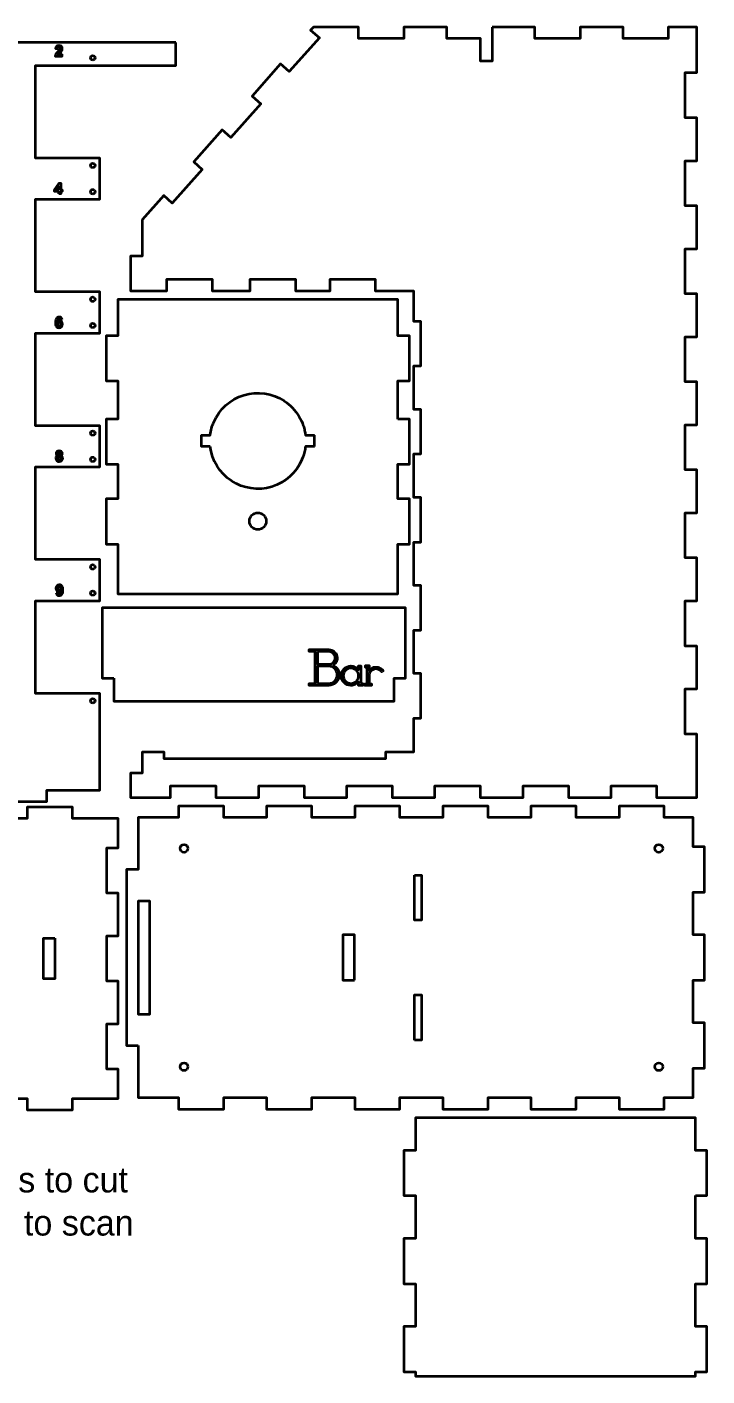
# Model space of a CAD drawing. Header units: inches. Extents: x -2055 to -351, y -537 to 1156.
# Drawn here: x -1203 to -351, y -537 to 1156 of the extents above; entities that cross this region are included whole.
import ezdxf

# ---------------------------------------------------------------- set-up
doc = ezdxf.new("R2010")
doc.units = ezdxf.units.IN
doc.header["$MEASUREMENT"] = 0
doc.layers.add('Default', color=7, linetype='Continuous')

msp = doc.modelspace()

# ---------------------------------------------------------------- linework, layer by layer
at = {"layer": 'Default', "color": 7, "lineweight": 35, "true_color": 0xffffff}
for points in [[(-620.4, 1155.8), (-620.4, 1112.9), (-634.9, 1112.9), (-634.9, 1141.4), (-677.1, 1141.4), (-677.1, 1155.8), (-730.9, 1155.8), (-730.9, 1141.4), (-787.6, 1141.4), (-787.6, 1155.8), (-844.1, 1155.8), (-847.7, 1151.8), (-836.8, 1142.2), (-874.5, 1099.8), (-885.3, 1109.4), (-921, 1069.2), (-910.2, 1059.6), (-947.8, 1017.2), (-958.6, 1026.8), (-994.3, 986.6), (-983.5, 977), (-1021.1, 934.7), (-1031.9, 944.3), (-1059, 913.7), (-1059, 868.4), (-1073.5, 868.4), (-1073.5, 825), (-1028, 825), (-1028, 839.5), (-971.3, 839.5), (-971.3, 825), (-923.4, 825), (-923.4, 839.5), (-866.7, 839.5), (-866.7, 825), (-823.4, 825), (-823.4, 839.5), (-766.7, 839.5), (-766.7, 825), (-718.6, 825), (-718.6, 786.9), (-710.1, 786.9), (-710.1, 730.2), (-718.6, 730.2), (-718.6, 676.4), (-710.1, 676.4), (-710.1, 619.8), (-718.6, 619.8), (-718.6, 566), (-710.1, 566), (-710.1, 509.3), (-718.6, 509.3), (-718.6, 455.6), (-710.1, 455.6), (-710.1, 398.9), (-718.6, 398.9), (-718.6, 345.1), (-710.1, 345.1), (-710.1, 288.4), (-718.6, 288.4), (-718.6, 246), (-753.8, 246), (-753.8, 237.5), (-1031.4, 237.5), (-1031.4, 246), (-1059, 246), (-1059, 219.9), (-1073.5, 219.9), (-1073.5, 189.3), (-1023.2, 189.3), (-1023.2, 203.8), (-966.5, 203.8), (-966.5, 189.3), (-912.7, 189.3), (-912.7, 203.8), (-856, 203.8), (-856, 189.3), (-802.3, 189.3), (-802.3, 203.8), (-745.6, 203.8), (-745.6, 189.3), (-691.9, 189.3), (-691.9, 203.8), (-635.2, 203.8), (-635.2, 189.3), (-581.4, 189.3), (-581.4, 203.8), (-524.7, 203.8), (-524.7, 189.3), (-471, 189.3), (-471, 203.8), (-414.3, 203.8), (-414.3, 189.3), (-363.9, 189.3), (-363.9, 268.8), (-378.3, 268.8), (-378.3, 325.5), (-363.9, 325.5), (-363.9, 379.2), (-378.3, 379.2), (-378.3, 435.9), (-363.9, 435.9), (-363.9, 489.7), (-378.3, 489.7), (-378.3, 546.4), (-363.9, 546.4), (-363.9, 600.1), (-378.3, 600.1), (-378.3, 656.8), (-363.9, 656.8), (-363.9, 710.5), (-378.3, 710.5), (-378.3, 767.2), (-363.9, 767.2), (-363.9, 821), (-378.3, 821), (-378.3, 877.7), (-363.9, 877.7), (-363.9, 931.4), (-378.3, 931.4), (-378.3, 988.1), (-363.9, 988.1), (-363.9, 1041.9), (-378.3, 1041.9), (-378.3, 1098.6), (-363.9, 1098.6), (-363.9, 1155.8), (-399.5, 1155.8), (-399.5, 1141.4), (-456.2, 1141.4), (-456.2, 1155.8), (-510, 1155.8), (-510, 1141.4), (-566.7, 1141.4), (-566.7, 1155.8), (-620.4, 1155.8)], [(-1016.7, 1136.2), (-1396.7, 1136.2)], [(-1235.1, 184.1), (-1178.4, 184.1), (-1178.4, 198.6), (-1111.8, 198.6), (-1111.8, 319.8), (-1192.6, 319.8), (-1192.6, 436.1), (-1111.8, 436.1), (-1111.8, 487.7), (-1192.6, 487.7), (-1192.6, 604), (-1111.8, 604), (-1111.8, 655.6), (-1192.6, 655.6), (-1192.6, 771.9), (-1111.8, 771.9), (-1111.8, 823.5), (-1192.6, 823.5), (-1192.6, 939.8), (-1111.8, 939.8), (-1111.8, 991.4), (-1192.6, 991.4), (-1192.6, 1107.7), (-1016.7, 1107.7), (-1016.7, 1136.2)], [(-738.3, 663.9), (-738.3, 711.8), (-723.9, 711.8), (-723.9, 768.5), (-738.3, 768.5), (-738.3, 814), (-1089.4, 814), (-1089.4, 768.5), (-1103.9, 768.5), (-1103.9, 711.8), (-1089.4, 711.8), (-1089.4, 663.9), (-1103.9, 663.9), (-1103.9, 607.2), (-1089.4, 607.2), (-1089.4, 563.9), (-1103.9, 563.9), (-1103.9, 507.2), (-1089.4, 507.2), (-1089.4, 444.6), (-738.3, 444.6), (-738.3, 507.2), (-723.9, 507.2), (-723.9, 563.9), (-738.3, 563.9), (-738.3, 607.2), (-723.9, 607.2), (-723.9, 663.9), (-738.3, 663.9)], [(-1094.3, 338.8), (-1094.3, 309.9), (-743.2, 309.9), (-743.2, 338.8), (-728.8, 338.8), (-728.8, 427.1), (-743.2, 427.1), (-918.8, 427.1), (-1094.3, 427.1), (-1108.8, 427.1), (-1108.8, 338.8), (-1094.3, 338.8)], [(-1256.5, -188.4), (-1202.8, -188.4), (-1202.8, -202.8), (-1146.1, -202.8), (-1146.1, -188.4), (-1088.8, -188.4), (-1088.8, -151.6), (-1103.3, -151.6), (-1103.3, -94.9), (-1088.8, -94.9), (-1088.8, -41.2), (-1103.3, -41.2), (-1103.3, -12.8), (-1103.3, 15.5), (-1088.8, 15.5), (-1088.8, 69.3), (-1103.3, 69.3), (-1103.3, 126), (-1088.8, 126), (-1088.8, 162.7), (-1146.1, 162.7), (-1146.1, 177.2), (-1202.8, 177.2), (-1202.8, 162.7), (-1256.5, 162.7)], [(-1063.8, -122), (-1063.8, -187.1), (-1013.4, -187.1), (-1013.4, -201.6), (-956.7, -201.6), (-956.7, -187.1), (-903, -187.1), (-903, -201.6), (-846.3, -201.6), (-846.3, -187.1), (-792.5, -187.1), (-792.5, -201.6), (-735.8, -201.6), (-735.8, -187.1), (-682.1, -187.1), (-682.1, -201.6), (-625.4, -201.6), (-625.4, -187.1), (-571.6, -187.1), (-571.6, -201.6), (-514.9, -201.6), (-514.9, -187.1), (-461.2, -187.1), (-461.2, -201.6), (-404.5, -201.6), (-404.5, -187.1), (-368.4, -187.1), (-368.4, -150.4), (-353.9, -150.4), (-353.9, -93.7), (-368.4, -93.7), (-368.4, -39.9), (-353.9, -39.9), (-353.9, -11.6), (-353.9, 16.8), (-368.4, 16.8), (-368.4, 70.5), (-353.9, 70.5), (-353.9, 127.2), (-368.4, 127.2), (-368.4, 163.9), (-404.5, 163.9), (-404.5, 178.4), (-461.2, 178.4), (-461.2, 163.9), (-514.9, 163.9), (-514.9, 178.4), (-571.6, 178.4), (-571.6, 163.9), (-625.4, 163.9), (-625.4, 178.4), (-682.1, 178.4), (-682.1, 163.9), (-735.8, 163.9), (-735.8, 178.4), (-792.5, 178.4), (-792.5, 163.9), (-846.3, 163.9), (-846.3, 178.4), (-903, 178.4), (-903, 163.9), (-956.7, 163.9), (-956.7, 178.4), (-1013.4, 178.4), (-1013.4, 163.9), (-1063.8, 163.9), (-1063.8, 98.9), (-1078.3, 98.9), (-1078.3, -122), (-1063.8, -122)], [(-717.4, 91.9), (-708.9, 91.9), (-708.9, 35.2), (-717.4, 35.2), (-717.4, 91.9)], [(-1063.8, -11.6), (-1063.8, -82.5), (-1049.4, -82.5), (-1049.4, 59.3), (-1063.8, 59.3), (-1063.8, -11.6)], [(-1168.4, 12.9), (-1168.4, -38.3), (-1182.6, -38.3), (-1182.6, 12.9), (-1168.4, 12.9)], [(-792.8, -39.9), (-792.8, 16.8), (-807.3, 16.8), (-807.3, -39.9), (-792.8, -39.9)], [(-717.4, -115.1), (-717.4, -58.4), (-708.9, -58.4), (-708.9, -115.1), (-717.4, -115.1)], [(-365.4, -310.3), (-351, -310.3), (-351, -253.6), (-365.4, -253.6), (-365.4, -212.8), (-541, -212.8), (-716.5, -212.8), (-716.5, -253.6), (-731, -253.6), (-731, -310.3), (-716.5, -310.3), (-716.5, -364.1), (-731, -364.1), (-731, -420.8), (-716.5, -420.8), (-716.5, -474.5), (-731, -474.5), (-731, -531.2), (-716.5, -531.2), (-716.5, -536.6), (-541, -536.6), (-365.4, -536.6), (-365.4, -531.2), (-351, -531.2), (-351, -474.5), (-365.4, -474.5), (-365.4, -420.8), (-351, -420.8), (-351, -364.1), (-365.4, -364.1), (-365.4, -310.3)]]:
    msp.add_lwpolyline(points, dxfattribs=at)
at = {"layer": 'Default', "color": 240, "lineweight": 35, "true_color": 0xed1c24}
for points in [[(-1163.4, 946.7), (-1163.4, 949.3), (-1168.7, 949.3), (-1168.7, 951.5), (-1163, 959.8), (-1160.8, 959.8), (-1160.8, 951.5), (-1159.2, 951.5), (-1159.2, 949.3), (-1160.8, 949.3), (-1160.8, 946.7), (-1163.4, 946.7)], [(-1163.4, 951.5), (-1163.4, 955.9), (-1166.3, 951.5), (-1163.4, 951.5)]]:
    msp.add_lwpolyline(points, dxfattribs=at)
for points, knots in [([(-1159, 1121.8), (-1159, 1121), (-1159, 1120.2), (-1159, 1119.4), (-1161.9, 1119.4), (-1164.9, 1119.4), (-1167.9, 1119.4), (-1167.8, 1120.3), (-1167.5, 1121.1), (-1167, 1121.9), (-1166.5, 1122.7), (-1165.6, 1123.8), (-1164.1, 1125.1), (-1163, 1126.2), (-1162.3, 1126.9), (-1162, 1127.3), (-1161.7, 1127.8), (-1161.5, 1128.3), (-1161.5, 1128.8), (-1161.5, 1129.4), (-1161.7, 1129.8), (-1162, 1130.1), (-1162.3, 1130.4), (-1162.7, 1130.6), (-1163.3, 1130.6), (-1163.8, 1130.6), (-1164.2, 1130.4), (-1164.5, 1130.1), (-1164.9, 1129.8), (-1165.1, 1129.3), (-1165.1, 1128.6), (-1165.9, 1128.7), (-1166.8, 1128.8), (-1167.6, 1128.8), (-1167.5, 1130.2), (-1167, 1131.1), (-1166.2, 1131.7), (-1165.4, 1132.3), (-1164.4, 1132.6), (-1163.2, 1132.6), (-1161.9, 1132.6), (-1160.9, 1132.3), (-1160.1, 1131.6), (-1159.4, 1130.9), (-1159, 1130), (-1159, 1128.9), (-1159, 1128.4), (-1159.1, 1127.8), (-1159.3, 1127.3), (-1159.5, 1126.7), (-1159.9, 1126.2), (-1160.3, 1125.6), (-1160.6, 1125.2), (-1161.2, 1124.6), (-1162, 1123.9), (-1162.8, 1123.2), (-1163.4, 1122.7), (-1163.6, 1122.4), (-1163.8, 1122.2), (-1164, 1122), (-1164.1, 1121.8), (-1162.4, 1121.8), (-1160.7, 1121.8), (-1159, 1121.8)], [0, 0, 0, 0, 1, 1, 1, 2, 2, 2, 3, 3, 3, 4, 4, 4, 5, 5, 5, 6, 6, 6, 7, 7, 7, 8, 8, 8, 9, 9, 9, 10, 10, 10, 11, 11, 11, 12, 12, 12, 13, 13, 13, 14, 14, 14, 15, 15, 15, 16, 16, 16, 17, 17, 17, 18, 18, 18, 19, 19, 19, 20, 20, 20, 21, 21, 21, 21]), ([(-1159, 788.8), (-1159.8, 788.7), (-1160.7, 788.6), (-1161.5, 788.5), (-1161.5, 789), (-1161.7, 789.4), (-1161.9, 789.6), (-1162.2, 789.9), (-1162.5, 790), (-1162.9, 790), (-1163.5, 790), (-1163.9, 789.7), (-1164.3, 789.2), (-1164.7, 788.8), (-1164.9, 787.8), (-1165, 786.3), (-1164.4, 787), (-1163.6, 787.4), (-1162.7, 787.4), (-1161.6, 787.4), (-1160.7, 787), (-1159.9, 786.2), (-1159.2, 785.3), (-1158.8, 784.3), (-1158.8, 783), (-1158.8, 781.7), (-1159.2, 780.6), (-1160, 779.8), (-1160.8, 779), (-1161.8, 778.6), (-1163, 778.6), (-1164.3, 778.6), (-1165.4, 779.1), (-1166.3, 780.1), (-1167.2, 781.1), (-1167.6, 782.8), (-1167.6, 785.2), (-1167.6, 787.6), (-1167.1, 789.3), (-1166.2, 790.4), (-1165.3, 791.5), (-1164.2, 792), (-1162.8, 792), (-1161.8, 792), (-1160.9, 791.7), (-1160.3, 791.2), (-1159.6, 790.6), (-1159.2, 789.8), (-1159, 788.8)], [0, 0, 0, 0, 1, 1, 1, 2, 2, 2, 3, 3, 3, 4, 4, 4, 5, 5, 5, 6, 6, 6, 7, 7, 7, 8, 8, 8, 9, 9, 9, 10, 10, 10, 11, 11, 11, 12, 12, 12, 13, 13, 13, 14, 14, 14, 15, 15, 15, 16, 16, 16, 16]), ([(-1164.8, 783.2), (-1164.8, 782.4), (-1164.6, 781.7), (-1164.2, 781.3), (-1163.8, 780.8), (-1163.4, 780.6), (-1162.9, 780.6), (-1162.4, 780.6), (-1162, 780.8), (-1161.7, 781.1), (-1161.4, 781.5), (-1161.2, 782.1), (-1161.2, 783), (-1161.2, 783.8), (-1161.4, 784.5), (-1161.7, 784.9), (-1162.1, 785.3), (-1162.5, 785.5), (-1163, 785.5), (-1163.5, 785.5), (-1163.9, 785.3), (-1164.3, 784.9), (-1164.6, 784.5), (-1164.8, 784), (-1164.8, 783.2)], [0, 0, 0, 0, 1, 1, 1, 2, 2, 2, 3, 3, 3, 4, 4, 4, 5, 5, 5, 6, 6, 6, 7, 7, 7, 8, 8, 8, 8]), ([(-1164.9, 618), (-1165.6, 618.3), (-1166.1, 618.6), (-1166.4, 619.1), (-1166.7, 619.6), (-1166.8, 620.1), (-1166.8, 620.7), (-1166.8, 621.7), (-1166.5, 622.5), (-1165.8, 623.1), (-1165.1, 623.8), (-1164.1, 624.1), (-1162.8, 624.1), (-1161.6, 624.1), (-1160.6, 623.8), (-1159.9, 623.1), (-1159.2, 622.5), (-1158.8, 621.7), (-1158.8, 620.7), (-1158.8, 620.1), (-1159, 619.5), (-1159.3, 619.1), (-1159.6, 618.6), (-1160.1, 618.2), (-1160.6, 618), (-1159.9, 617.7), (-1159.4, 617.3), (-1159, 616.7), (-1158.6, 616.1), (-1158.4, 615.5), (-1158.4, 614.7), (-1158.4, 613.5), (-1158.8, 612.5), (-1159.6, 611.8), (-1160.4, 611), (-1161.4, 610.7), (-1162.7, 610.7), (-1163.9, 610.7), (-1164.9, 611), (-1165.7, 611.6), (-1166.6, 612.3), (-1167.1, 613.4), (-1167.1, 614.6), (-1167.1, 615.4), (-1166.9, 616), (-1166.6, 616.6), (-1166.2, 617.2), (-1165.7, 617.7), (-1164.9, 618)], [0, 0, 0, 0, 1, 1, 1, 2, 2, 2, 3, 3, 3, 4, 4, 4, 5, 5, 5, 6, 6, 6, 7, 7, 7, 8, 8, 8, 9, 9, 9, 10, 10, 10, 11, 11, 11, 12, 12, 12, 13, 13, 13, 14, 14, 14, 15, 15, 15, 16, 16, 16, 16]), ([(-1164.6, 614.9), (-1164.6, 614.2), (-1164.5, 613.6), (-1164.1, 613.2), (-1163.7, 612.8), (-1163.3, 612.6), (-1162.7, 612.6), (-1162.2, 612.6), (-1161.8, 612.8), (-1161.4, 613.2), (-1161.1, 613.6), (-1160.9, 614.1), (-1160.9, 614.8), (-1160.9, 615.5), (-1161.1, 616), (-1161.4, 616.4), (-1161.8, 616.7), (-1162.2, 616.9), (-1162.8, 616.9), (-1163.4, 616.9), (-1163.9, 616.7), (-1164.2, 616.3), (-1164.5, 615.8), (-1164.6, 615.4), (-1164.6, 614.9)], [0, 0, 0, 0, 1, 1, 1, 2, 2, 2, 3, 3, 3, 4, 4, 4, 5, 5, 5, 6, 6, 6, 7, 7, 7, 8, 8, 8, 8]), ([(-1164.5, 620.5), (-1164.5, 620), (-1164.3, 619.6), (-1164, 619.3), (-1163.7, 619), (-1163.3, 618.9), (-1162.9, 618.9), (-1162.4, 618.9), (-1162, 619), (-1161.7, 619.3), (-1161.4, 619.6), (-1161.2, 620), (-1161.2, 620.5), (-1161.2, 621), (-1161.4, 621.4), (-1161.7, 621.7), (-1162, 622), (-1162.3, 622.2), (-1162.8, 622.2), (-1163.3, 622.2), (-1163.7, 622), (-1164, 621.7), (-1164.3, 621.4), (-1164.5, 621), (-1164.5, 620.5)], [0, 0, 0, 0, 1, 1, 1, 2, 2, 2, 3, 3, 3, 4, 4, 4, 5, 5, 5, 6, 6, 6, 7, 7, 7, 8, 8, 8, 8]), ([(-1166.7, 445.8), (-1165.8, 445.9), (-1165, 446), (-1164.2, 446), (-1164.2, 445.5), (-1164, 445.2), (-1163.7, 444.9), (-1163.5, 444.7), (-1163.1, 444.6), (-1162.7, 444.6), (-1162.2, 444.6), (-1161.7, 444.8), (-1161.4, 445.3), (-1161, 445.8), (-1160.8, 446.8), (-1160.7, 448.3), (-1161.3, 447.6), (-1162.1, 447.2), (-1163.1, 447.2), (-1164.1, 447.2), (-1165, 447.6), (-1165.8, 448.4), (-1166.5, 449.2), (-1166.9, 450.2), (-1166.9, 451.5), (-1166.9, 452.9), (-1166.5, 453.9), (-1165.7, 454.8), (-1164.9, 455.6), (-1163.9, 456), (-1162.7, 456), (-1161.3, 456), (-1160.2, 455.5), (-1159.4, 454.4), (-1158.5, 453.4), (-1158.1, 451.7), (-1158.1, 449.3), (-1158.1, 446.9), (-1158.5, 445.2), (-1159.4, 444.1), (-1160.3, 443.1), (-1161.5, 442.5), (-1162.9, 442.5), (-1164, 442.5), (-1164.8, 442.8), (-1165.4, 443.4), (-1166.1, 443.9), (-1166.5, 444.7), (-1166.7, 445.8)], [0, 0, 0, 0, 1, 1, 1, 2, 2, 2, 3, 3, 3, 4, 4, 4, 5, 5, 5, 6, 6, 6, 7, 7, 7, 8, 8, 8, 9, 9, 9, 10, 10, 10, 11, 11, 11, 12, 12, 12, 13, 13, 13, 14, 14, 14, 15, 15, 15, 16, 16, 16, 16]), ([(-1160.9, 451.4), (-1160.9, 452.2), (-1161.1, 452.8), (-1161.4, 453.3), (-1161.8, 453.7), (-1162.3, 454), (-1162.8, 454), (-1163.3, 454), (-1163.7, 453.8), (-1164, 453.4), (-1164.3, 453), (-1164.5, 452.4), (-1164.5, 451.6), (-1164.5, 450.7), (-1164.3, 450.1), (-1163.9, 449.7), (-1163.6, 449.3), (-1163.2, 449.1), (-1162.6, 449.1), (-1162.1, 449.1), (-1161.7, 449.3), (-1161.4, 449.6), (-1161, 450), (-1160.9, 450.6), (-1160.9, 451.4)], [0, 0, 0, 0, 1, 1, 1, 2, 2, 2, 3, 3, 3, 4, 4, 4, 5, 5, 5, 6, 6, 6, 7, 7, 7, 8, 8, 8, 8])]:
    msp.add_open_spline(points, degree=3, knots=knots, dxfattribs=at)
at = {"layer": 'Default', "color": 7, "lineweight": 35, "true_color": 0xffffff}
for points, knots in [([(-1120.8, 1114.2), (-1119.2, 1114.2), (-1117.9, 1115.5), (-1117.9, 1117), (-1117.9, 1118.6), (-1119.2, 1119.9), (-1120.8, 1119.9), (-1122.3, 1119.9), (-1123.6, 1118.6), (-1123.6, 1117), (-1123.6, 1115.5), (-1122.3, 1114.2), (-1120.8, 1114.2)], [0, 0, 0, 0, 1, 1, 1, 2, 2, 2, 3, 3, 3, 4, 4, 4, 4]), ([(-1120.8, 979.3), (-1119.2, 979.3), (-1117.9, 980.6), (-1117.9, 982.1), (-1117.9, 983.7), (-1119.2, 985), (-1120.8, 985), (-1122.3, 985), (-1123.6, 983.7), (-1123.6, 982.1), (-1123.6, 980.6), (-1122.3, 979.3), (-1120.8, 979.3)], [0, 0, 0, 0, 1, 1, 1, 2, 2, 2, 3, 3, 3, 4, 4, 4, 4]), ([(-1120.8, 946.3), (-1119.2, 946.3), (-1117.9, 947.6), (-1117.9, 949.1), (-1117.9, 950.7), (-1119.2, 952), (-1120.8, 952), (-1122.3, 952), (-1123.6, 950.7), (-1123.6, 949.1), (-1123.6, 947.6), (-1122.3, 946.3), (-1120.8, 946.3)], [0, 0, 0, 0, 1, 1, 1, 2, 2, 2, 3, 3, 3, 4, 4, 4, 4]), ([(-1120.8, 946.3), (-1119.2, 946.3), (-1117.9, 947.6), (-1117.9, 949.1), (-1117.9, 950.7), (-1119.2, 952), (-1120.8, 952), (-1122.3, 952), (-1123.6, 950.7), (-1123.6, 949.1), (-1123.6, 947.6), (-1122.3, 946.3), (-1120.8, 946.3)], [0, 0, 0, 0, 1, 1, 1, 2, 2, 2, 3, 3, 3, 4, 4, 4, 4]), ([(-1120.8, 811.4), (-1119.2, 811.4), (-1117.9, 812.7), (-1117.9, 814.2), (-1117.9, 815.8), (-1119.2, 817.1), (-1120.8, 817.1), (-1122.3, 817.1), (-1123.6, 815.8), (-1123.6, 814.2), (-1123.6, 812.7), (-1122.3, 811.4), (-1120.8, 811.4)], [0, 0, 0, 0, 1, 1, 1, 2, 2, 2, 3, 3, 3, 4, 4, 4, 4]), ([(-1120.8, 778.4), (-1119.2, 778.4), (-1117.9, 779.7), (-1117.9, 781.2), (-1117.9, 782.8), (-1119.2, 784.1), (-1120.8, 784.1), (-1122.3, 784.1), (-1123.6, 782.8), (-1123.6, 781.2), (-1123.6, 779.7), (-1122.3, 778.4), (-1120.8, 778.4)], [0, 0, 0, 0, 1, 1, 1, 2, 2, 2, 3, 3, 3, 4, 4, 4, 4]), ([(-1120.8, 778.4), (-1119.2, 778.4), (-1117.9, 779.7), (-1117.9, 781.2), (-1117.9, 782.8), (-1119.2, 784.1), (-1120.8, 784.1), (-1122.3, 784.1), (-1123.6, 782.8), (-1123.6, 781.2), (-1123.6, 779.7), (-1122.3, 778.4), (-1120.8, 778.4)], [0, 0, 0, 0, 1, 1, 1, 2, 2, 2, 3, 3, 3, 4, 4, 4, 4]), ([(-973.6, 629.7), (-971.5, 612), (-961.8, 596.1), (-946.9, 586.3), (-932, 576.5), (-913.5, 573.9), (-896.5, 579), (-879.4, 584.2), (-865.5, 596.7), (-858.6, 613.1), (-856.8, 617.3), (-855.5, 621.6), (-854.7, 626.1), (-854.5, 627.2), (-854.3, 628.3), (-854.2, 629.4), (-854.2, 629.4), (-854.2, 629.7), (-854.2, 629.7), (-854.1, 629.7), (-854.1, 629.7), (-854, 629.7), (-853.9, 629.7), (-853.9, 629.7), (-853.8, 629.7), (-853.6, 629.7), (-853.4, 629.7), (-853.3, 629.7), (-852.6, 629.7), (-851.9, 629.7), (-851.2, 629.7), (-849.8, 629.7), (-848.5, 629.7), (-847.1, 629.7), (-846.4, 629.7), (-845.7, 629.7), (-845, 629.7), (-844.7, 629.7), (-844.4, 629.7), (-844, 629.7), (-843.8, 629.7), (-843.7, 629.7), (-843.5, 629.7), (-843.5, 629.7), (-843.5, 629.7), (-843.4, 629.7), (-843.3, 629.7), (-843.4, 629.8), (-843.4, 629.9), (-843.4, 630.6), (-843.4, 631.3), (-843.4, 632), (-843.4, 634.8), (-843.4, 637.6), (-843.4, 640.4), (-843.4, 641.1), (-843.4, 641.8), (-843.4, 642.5), (-843.4, 642.7), (-843.4, 642.9), (-843.4, 643.1), (-843.4, 643.1), (-843.4, 643.2), (-843.4, 643.3), (-843.4, 643.4), (-843.4, 643.4), (-843.4, 643.4), (-843.4, 643.5), (-843.3, 643.6), (-843.4, 643.6), (-843.7, 643.6), (-844, 643.6), (-844.2, 643.6), (-845.3, 643.6), (-846.4, 643.6), (-847.5, 643.6), (-849.7, 643.6), (-851.9, 643.6), (-854.1, 643.6), (-854.1, 643.6), (-854.2, 643.5), (-854.2, 643.6), (-854.2, 643.6), (-854.2, 643.6), (-854.2, 643.6), (-854.2, 643.7), (-854.2, 643.7), (-854.2, 643.7), (-854.2, 643.8), (-854.2, 643.9), (-854.2, 643.9), (-854.3, 644), (-854.3, 644.2), (-854.3, 644.3), (-854.3, 644.5), (-854.3, 644.8), (-854.4, 645), (-854.5, 645.5), (-854.5, 646), (-854.6, 646.5), (-854.8, 647.5), (-855, 648.5), (-855.2, 649.5), (-855.7, 651.6), (-856.2, 653.6), (-856.9, 655.6), (-858.3, 659.7), (-860, 663.6), (-862.3, 667.4), (-867, 675.2), (-873.3, 681.8), (-880.9, 686.8), (-895.8, 696.6), (-914.2, 699.2), (-931.3, 694.1), (-948.3, 688.9), (-962.2, 676.4), (-969.2, 660), (-971.4, 654.9), (-972.8, 649.7), (-973.5, 644.2), (-973.5, 644), (-973.5, 643.9), (-973.5, 643.7), (-973.5, 643.7), (-973.5, 643.6), (-973.6, 643.6), (-973.6, 643.6), (-973.6, 643.6), (-973.7, 643.6), (-973.8, 643.6), (-973.9, 643.6), (-974, 643.6), (-974.2, 643.6), (-974.4, 643.6), (-974.6, 643.6), (-975, 643.6), (-975.4, 643.6), (-975.9, 643.6), (-976.7, 643.6), (-977.5, 643.6), (-978.3, 643.6), (-980, 643.6), (-981.7, 643.6), (-983.3, 643.6), (-983.6, 643.6), (-983.8, 643.6), (-984, 643.6), (-984.1, 643.6), (-984.2, 643.6), (-984.3, 643.6), (-984.3, 643.6), (-984.4, 643.6), (-984.4, 643.5), (-984.4, 643.4), (-984.4, 643.3), (-984.4, 643.2), (-984.4, 643.1), (-984.4, 642.9), (-984.4, 642.7), (-984.4, 641.1), (-984.4, 639.6), (-984.4, 638.1), (-984.4, 636.6), (-984.4, 635), (-984.4, 633.5), (-984.4, 632.7), (-984.4, 632), (-984.4, 631.2), (-984.4, 630.8), (-984.4, 630.4), (-984.4, 630), (-984.4, 630), (-984.4, 629.9), (-984.4, 629.8), (-984.4, 629.7), (-984.4, 629.7), (-984.4, 629.7), (-984.4, 629.6), (-984.3, 629.7), (-984.3, 629.7), (-984.2, 629.7), (-984.1, 629.7), (-984, 629.7), (-983.9, 629.7), (-983.7, 629.7), (-983.5, 629.7), (-982.9, 629.7), (-982.2, 629.7), (-981.5, 629.7), (-978.9, 629.7), (-976.2, 629.7), (-973.6, 629.7)], [0, 0, 0, 0, 1, 1, 1, 2, 2, 2, 3, 3, 3, 4, 4, 4, 5, 5, 5, 6, 6, 6, 7, 7, 7, 8, 8, 8, 9, 9, 9, 10, 10, 10, 11, 11, 11, 12, 12, 12, 13, 13, 13, 14, 14, 14, 15, 15, 15, 16, 16, 16, 17, 17, 17, 18, 18, 18, 19, 19, 19, 20, 20, 20, 21, 21, 21, 22, 22, 22, 23, 23, 23, 24, 24, 24, 25, 25, 25, 26, 26, 26, 27, 27, 27, 28, 28, 28, 29, 29, 29, 30, 30, 30, 31, 31, 31, 32, 32, 32, 33, 33, 33, 34, 34, 34, 35, 35, 35, 36, 36, 36, 37, 37, 37, 38, 38, 38, 39, 39, 39, 40, 40, 40, 41, 41, 41, 42, 42, 42, 43, 43, 43, 44, 44, 44, 45, 45, 45, 46, 46, 46, 47, 47, 47, 48, 48, 48, 49, 49, 49, 50, 50, 50, 51, 51, 51, 52, 52, 52, 53, 53, 53, 54, 54, 54, 55, 55, 55, 56, 56, 56, 57, 57, 57, 58, 58, 58, 59, 59, 59, 60, 60, 60, 61, 61, 61, 62, 62, 62, 63, 63, 63, 64, 64, 64, 64]), ([(-1120.8, 643.5), (-1119.2, 643.5), (-1117.9, 644.8), (-1117.9, 646.3), (-1117.9, 647.9), (-1119.2, 649.2), (-1120.8, 649.2), (-1122.3, 649.2), (-1123.6, 647.9), (-1123.6, 646.3), (-1123.6, 644.8), (-1122.3, 643.5), (-1120.8, 643.5)], [0, 0, 0, 0, 1, 1, 1, 2, 2, 2, 3, 3, 3, 4, 4, 4, 4]), ([(-1120.8, 610.5), (-1119.2, 610.5), (-1117.9, 611.8), (-1117.9, 613.3), (-1117.9, 614.9), (-1119.2, 616.2), (-1120.8, 616.2), (-1122.3, 616.2), (-1123.6, 614.9), (-1123.6, 613.3), (-1123.6, 611.8), (-1122.3, 610.5), (-1120.8, 610.5)], [0, 0, 0, 0, 1, 1, 1, 2, 2, 2, 3, 3, 3, 4, 4, 4, 4]), ([(-1120.8, 610.5), (-1119.2, 610.5), (-1117.9, 611.8), (-1117.9, 613.3), (-1117.9, 614.9), (-1119.2, 616.2), (-1120.8, 616.2), (-1122.3, 616.2), (-1123.6, 614.9), (-1123.6, 613.3), (-1123.6, 611.8), (-1122.3, 610.5), (-1120.8, 610.5)], [0, 0, 0, 0, 1, 1, 1, 2, 2, 2, 3, 3, 3, 4, 4, 4, 4]), ([(-913.9, 546.4), (-919.7, 546.4), (-924.4, 541.7), (-924.4, 535.8), (-924.4, 530), (-919.7, 525.3), (-913.9, 525.3), (-908.1, 525.3), (-903.3, 530), (-903.3, 535.8), (-903.3, 541.7), (-908.1, 546.4), (-913.9, 546.4)], [0, 0, 0, 0, 1, 1, 1, 2, 2, 2, 3, 3, 3, 4, 4, 4, 4]), ([(-1120.8, 475.6), (-1119.2, 475.6), (-1117.9, 476.9), (-1117.9, 478.4), (-1117.9, 480), (-1119.2, 481.3), (-1120.8, 481.3), (-1122.3, 481.3), (-1123.6, 480), (-1123.6, 478.4), (-1123.6, 476.9), (-1122.3, 475.6), (-1120.8, 475.6)], [0, 0, 0, 0, 1, 1, 1, 2, 2, 2, 3, 3, 3, 4, 4, 4, 4]), ([(-1120.8, 442.6), (-1119.2, 442.6), (-1117.9, 443.9), (-1117.9, 445.4), (-1117.9, 447), (-1119.2, 448.3), (-1120.8, 448.3), (-1122.3, 448.3), (-1123.6, 447), (-1123.6, 445.4), (-1123.6, 443.9), (-1122.3, 442.6), (-1120.8, 442.6)], [0, 0, 0, 0, 1, 1, 1, 2, 2, 2, 3, 3, 3, 4, 4, 4, 4]), ([(-1120.8, 442.6), (-1119.2, 442.6), (-1117.9, 443.9), (-1117.9, 445.4), (-1117.9, 447), (-1119.2, 448.3), (-1120.8, 448.3), (-1122.3, 448.3), (-1123.6, 447), (-1123.6, 445.4), (-1123.6, 443.9), (-1122.3, 442.6), (-1120.8, 442.6)], [0, 0, 0, 0, 1, 1, 1, 2, 2, 2, 3, 3, 3, 4, 4, 4, 4]), ([(-1120.8, 307.7), (-1119.2, 307.7), (-1117.9, 309), (-1117.9, 310.5), (-1117.9, 312.1), (-1119.2, 313.4), (-1120.8, 313.4), (-1122.3, 313.4), (-1123.6, 312.1), (-1123.6, 310.5), (-1123.6, 309), (-1122.3, 307.7), (-1120.8, 307.7)], [0, 0, 0, 0, 1, 1, 1, 2, 2, 2, 3, 3, 3, 4, 4, 4, 4]), ([(-1001.5, 125.4), (-1001.5, 128.1), (-1003.7, 130.3), (-1006.4, 130.3), (-1009.2, 130.3), (-1011.4, 128.1), (-1011.4, 125.4), (-1011.4, 122.6), (-1009.2, 120.4), (-1006.4, 120.4), (-1003.7, 120.4), (-1001.5, 122.6), (-1001.5, 125.4)], [0, 0, 0, 0, 1, 1, 1, 2, 2, 2, 3, 3, 3, 4, 4, 4, 4]), ([(-406.4, 125.4), (-406.4, 128.1), (-408.7, 130.3), (-411.4, 130.3), (-414.1, 130.3), (-416.4, 128.1), (-416.4, 125.4), (-416.4, 122.6), (-414.1, 120.4), (-411.4, 120.4), (-408.7, 120.4), (-406.4, 122.6), (-406.4, 125.4)], [0, 0, 0, 0, 1, 1, 1, 2, 2, 2, 3, 3, 3, 4, 4, 4, 4]), ([(-1001.5, -148.6), (-1001.5, -145.8), (-1003.7, -143.6), (-1006.4, -143.6), (-1009.2, -143.6), (-1011.4, -145.8), (-1011.4, -148.6), (-1011.4, -151.3), (-1009.2, -153.5), (-1006.4, -153.5), (-1003.7, -153.5), (-1001.5, -151.3), (-1001.5, -148.6)], [0, 0, 0, 0, 1, 1, 1, 2, 2, 2, 3, 3, 3, 4, 4, 4, 4]), ([(-406.3, -148.6), (-406.3, -145.8), (-408.6, -143.6), (-411.3, -143.6), (-414, -143.6), (-416.3, -145.8), (-416.3, -148.6), (-416.3, -151.3), (-414, -153.5), (-411.3, -153.5), (-408.6, -153.5), (-406.3, -151.3), (-406.3, -148.6)], [0, 0, 0, 0, 1, 1, 1, 2, 2, 2, 3, 3, 3, 4, 4, 4, 4])]:
    msp.add_open_spline(points, degree=3, knots=knots, dxfattribs=at)
at = {"layer": 'Default', "color": 20, "lineweight": 35, "true_color": 0xec2524}
for points, knots in [([(-819.7, 355.3), (-818.1, 356.2), (-816.9, 357.4), (-815.9, 359), (-814.9, 360.6), (-814.5, 362.4), (-814.5, 364.3), (-814.5, 367.2), (-815.5, 369.6), (-817.6, 371.7), (-819.6, 373.8), (-822.1, 374.8), (-825, 374.8), (-833.1, 374.8), (-841.2, 374.8), (-849.4, 374.8), (-849.4, 373.9), (-849.4, 373.1), (-849.4, 372.2), (-846.9, 372.2), (-844.4, 372.2), (-841.9, 372.2), (-841.9, 358.9), (-841.9, 345.7), (-841.9, 332.4), (-844.4, 332.4), (-846.9, 332.4), (-849.4, 332.4), (-849.4, 331.5), (-849.4, 330.7), (-849.4, 329.8), (-841.2, 329.8), (-833, 329.8), (-824.8, 329.8), (-821.2, 329.8), (-818.2, 331.1), (-815.6, 333.7), (-813.1, 336.4), (-811.8, 339.5), (-811.8, 343.2), (-811.8, 345.9), (-812.6, 348.3), (-814, 350.5), (-815.5, 352.6), (-817.4, 354.2), (-819.7, 355.3)], [0, 0, 0, 0, 1, 1, 1, 2, 2, 2, 3, 3, 3, 4, 4, 4, 5, 5, 5, 6, 6, 6, 7, 7, 7, 8, 8, 8, 9, 9, 9, 10, 10, 10, 11, 11, 11, 12, 12, 12, 13, 13, 13, 14, 14, 14, 15, 15, 15, 15]), ([(-839.3, 372.2), (-834.5, 372.2), (-829.7, 372.2), (-825, 372.2), (-822.8, 372.2), (-820.9, 371.5), (-819.4, 369.9), (-817.8, 368.4), (-817, 366.5), (-817, 364.3), (-817, 362.1), (-817.8, 360.3), (-819.4, 358.7), (-820.9, 357.1), (-822.8, 356.4), (-825, 356.4), (-825, 356.4), (-825, 356.3), (-825, 356.3), (-829.7, 356.3), (-834.5, 356.3), (-839.3, 356.3), (-839.3, 361.6), (-839.3, 366.9), (-839.3, 372.2)], [0, 0, 0, 0, 1, 1, 1, 2, 2, 2, 3, 3, 3, 4, 4, 4, 5, 5, 5, 6, 6, 6, 7, 7, 7, 8, 8, 8, 8]), ([(-839.3, 332.4), (-839.3, 339.5), (-839.3, 346.7), (-839.3, 353.8), (-834.5, 353.8), (-829.7, 353.8), (-825, 353.8), (-822, 353.8), (-819.5, 352.8), (-817.5, 350.7), (-815.4, 348.6), (-814.3, 346.1), (-814.3, 343.2), (-814.3, 340.2), (-815.4, 337.7), (-817.4, 335.5), (-819.5, 333.4), (-821.9, 332.4), (-824.8, 332.4), (-829.7, 332.4), (-834.5, 332.4), (-839.3, 332.4)], [0, 0, 0, 0, 1, 1, 1, 2, 2, 2, 3, 3, 3, 4, 4, 4, 5, 5, 5, 6, 6, 6, 7, 7, 7, 7]), ([(-785, 332.2), (-785, 339.5), (-785, 346.9), (-785, 354.3), (-785.9, 354.3), (-786.8, 354.3), (-787.6, 354.3), (-787.6, 352.7), (-787.6, 351), (-787.6, 349.4), (-788.8, 350.9), (-790.2, 352), (-791.8, 352.9), (-793.5, 353.7), (-795.3, 354.2), (-797.3, 354.2), (-800.6, 354.2), (-803.5, 353), (-805.9, 350.6), (-808.3, 348.2), (-809.5, 345.3), (-809.5, 341.9), (-809.5, 338.6), (-808.3, 335.7), (-805.9, 333.3), (-803.5, 330.9), (-800.6, 329.7), (-797.3, 329.7), (-795.3, 329.7), (-793.5, 330.1), (-791.8, 331), (-790.2, 331.8), (-788.8, 333), (-787.6, 334.5), (-787.6, 332.8), (-787.6, 331.2), (-787.6, 329.6), (-785.9, 329.6), (-784.2, 329.6), (-782.5, 329.6), (-782.5, 330.4), (-782.5, 331.3), (-782.5, 332.2), (-783.4, 332.2), (-784.2, 332.2), (-785, 332.2)], [0, 0, 0, 0, 1, 1, 1, 2, 2, 2, 3, 3, 3, 4, 4, 4, 5, 5, 5, 6, 6, 6, 7, 7, 7, 8, 8, 8, 9, 9, 9, 10, 10, 10, 11, 11, 11, 12, 12, 12, 13, 13, 13, 14, 14, 14, 15, 15, 15, 15]), ([(-797.3, 332.3), (-799.9, 332.3), (-802.2, 333.3), (-804.1, 335.1), (-805.9, 337), (-806.9, 339.3), (-806.9, 341.9), (-806.9, 344.6), (-805.9, 346.8), (-804.1, 348.7), (-802.2, 350.6), (-799.9, 351.5), (-797.3, 351.5), (-794.6, 351.5), (-792.3, 350.6), (-790.4, 348.7), (-788.6, 346.8), (-787.6, 344.6), (-787.6, 341.9), (-787.6, 339.3), (-788.6, 337), (-790.4, 335.1), (-792.3, 333.3), (-794.6, 332.3), (-797.3, 332.3)], [0, 0, 0, 0, 1, 1, 1, 2, 2, 2, 3, 3, 3, 4, 4, 4, 5, 5, 5, 6, 6, 6, 7, 7, 7, 8, 8, 8, 8]), ([(-765.8, 352.8), (-767.5, 352.8), (-769.2, 352.4), (-770.7, 351.7), (-772.2, 350.9), (-773.4, 349.9), (-774.4, 348.6), (-774.4, 350.6), (-774.4, 352.7), (-774.4, 354.7), (-774.8, 354.7), (-775.2, 354.7), (-775.6, 354.7), (-776.7, 354.7), (-777.8, 354.7), (-779, 354.7), (-779, 353.9), (-779, 353.2), (-779, 352.4), (-778.2, 352.4), (-777.5, 352.4), (-776.8, 352.4), (-776.8, 345.6), (-776.8, 338.7), (-776.8, 331.9), (-777.7, 331.9), (-778.7, 331.9), (-779.6, 331.9), (-779.6, 331.1), (-779.6, 330.3), (-779.6, 329.6), (-776.9, 329.6), (-774.2, 329.6), (-771.5, 329.6), (-771.5, 330.3), (-771.5, 331.1), (-771.5, 331.9), (-772.5, 331.9), (-773.5, 331.9), (-774.4, 331.9), (-774.4, 335.2), (-774.4, 338.6), (-774.4, 341.9), (-774.4, 344.3), (-773.6, 346.3), (-771.9, 348), (-770.2, 349.7), (-768.2, 350.5), (-765.8, 350.5), (-764.4, 350.5), (-763.1, 350.2), (-761.8, 349.5), (-760.6, 348.9), (-759.5, 348), (-758.7, 346.8), (-758.1, 347.2), (-757.5, 347.7), (-756.8, 348.1), (-757.9, 349.6), (-759.2, 350.8), (-760.7, 351.6), (-762.3, 352.4), (-764, 352.8), (-765.8, 352.8)], [0, 0, 0, 0, 1, 1, 1, 2, 2, 2, 3, 3, 3, 4, 4, 4, 5, 5, 5, 6, 6, 6, 7, 7, 7, 8, 8, 8, 9, 9, 9, 10, 10, 10, 11, 11, 11, 12, 12, 12, 13, 13, 13, 14, 14, 14, 15, 15, 15, 16, 16, 16, 17, 17, 17, 18, 18, 18, 19, 19, 19, 20, 20, 20, 21, 21, 21, 21])]:
    msp.add_open_spline(points, degree=3, knots=knots, dxfattribs=at)

# ---------------------------------------------------------------- texts
at = {"layer": 'Default', "color": 7, "true_color": 0xffffff, "insert": (-1396.7, -306.7), "char_height": 31.903, "attachment_point": 7}
msp.add_mtext('\\fMyriad Pro|b0|i0|c0|p34;\\W1;Black lines to cut ', dxfattribs=at)
at = {"layer": 'Default', "color": 1, "true_color": 0xff0000, "insert": (-1396.7, -360.8), "char_height": 31.903, "attachment_point": 7}
msp.add_mtext('\\fMyriad Pro|b0|i0|c0|p34;\\W1;Red lines to scan', dxfattribs=at)

doc.saveas('drawing.dxf')
